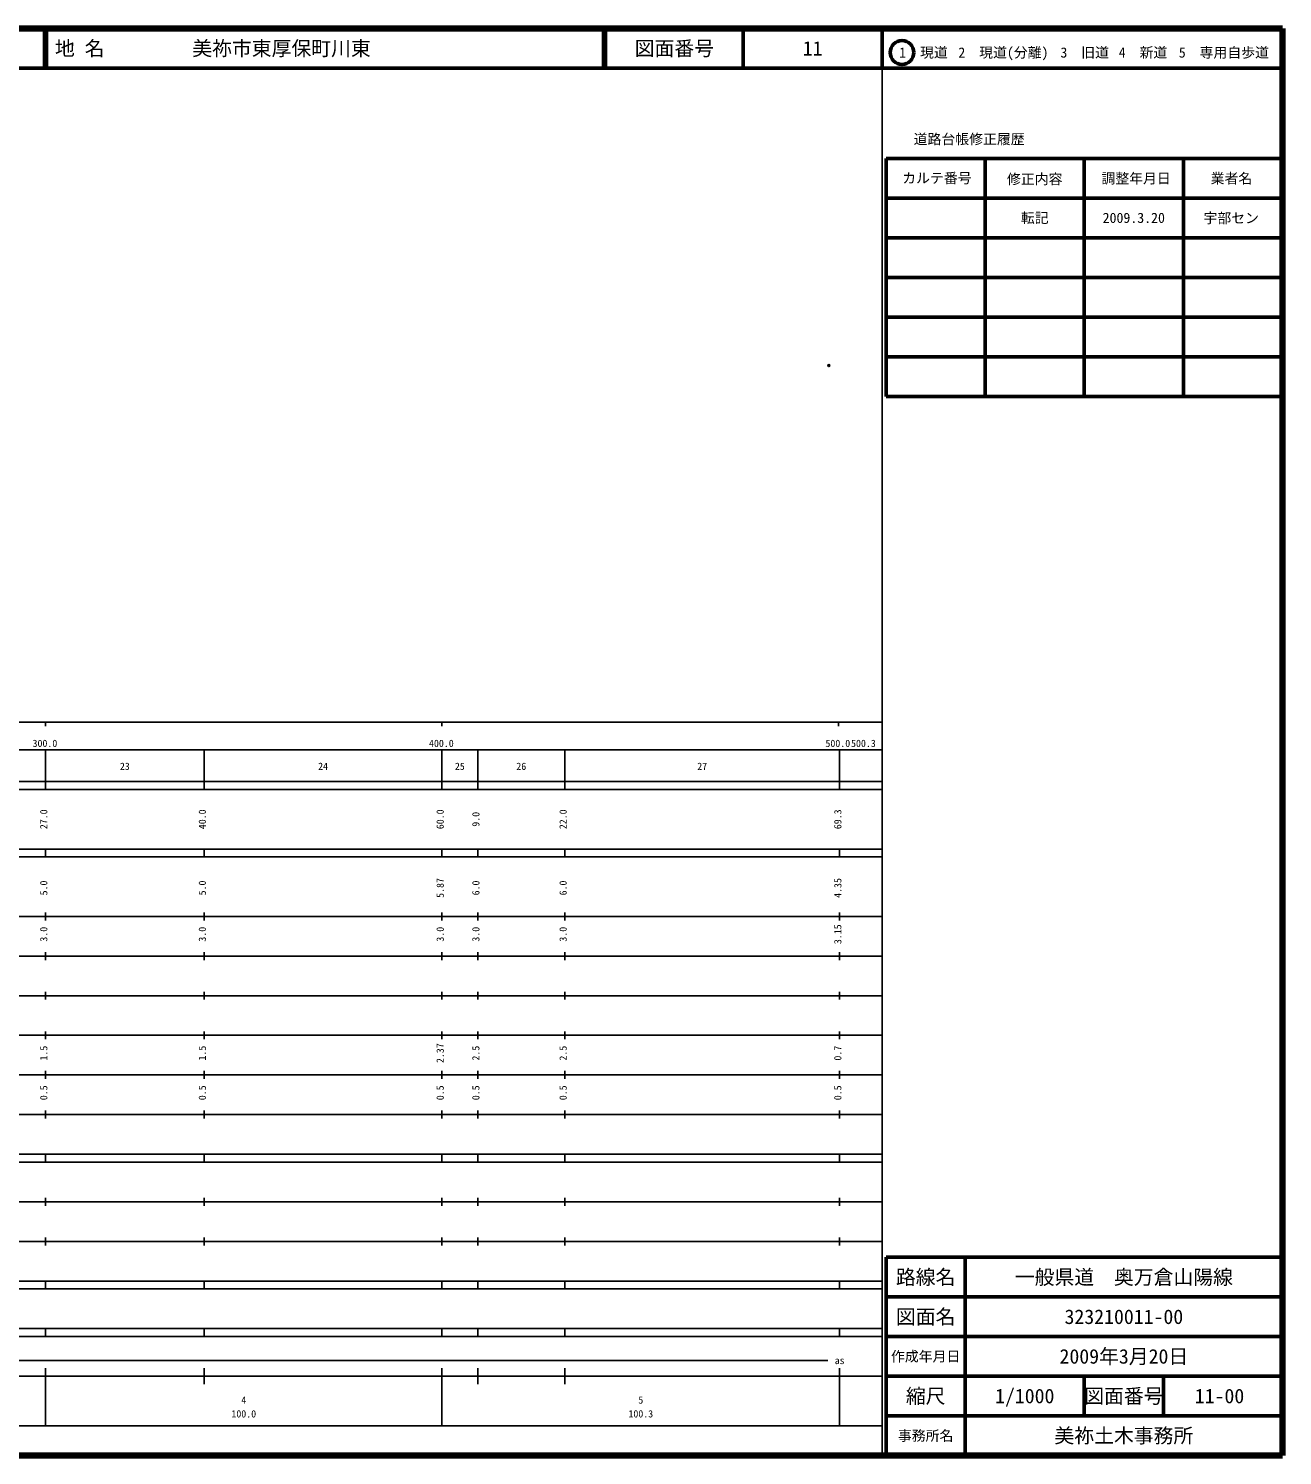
# Model space of a CAD drawing. Units: millimetres on the paper. Extents: x 40 to 680, y 20 to 380.
# Drawn here: x 363.7 to 680, y 20 to 380 of the extents above; entities that cross this region are included whole.
import ezdxf
from ezdxf.enums import TextEntityAlignment as Align

# ---------------------------------------------------------------- set-up
doc = ezdxf.new("R2010")
doc.units = ezdxf.units.MM
doc.header["$PDMODE"] = 32
doc.header["$PDSIZE"] = 0.5
doc.layers.add('M-OTRS', color=6, linetype='Continuous')
doc.layers.add('M-TTL-TXT', color=7, linetype='Continuous')
for name, color, linetype, lineweight in [('M-TTL', 2, 'Continuous', 140), ('M-TTL-BAND', 7, 'Continuous', 25), ('M-TTL-FRAM', 2, 'Continuous', 50), ('M-TTL-LINE', 7, 'Continuous', 50)]:
    doc.layers.add(name, color=color, linetype=linetype, lineweight=lineweight)
doc.styles.add('ＭＳ ゴシック', font='')
doc.styles.get('ＭＳ ゴシック').set_extended_font_data('MS Gothic')

msp = doc.modelspace()

# ---------------------------------------------------------------- linework, layer by layer
at = {"layer": 'M-OTRS'}
msp.add_point((565.6, 294.983), dxfattribs=at)
at = {"layer": 'M-TTL'}
for p, q in [((680, 380), (40, 380)), ((680, 20), (680, 380)), ((40, 20), (680, 20))]:
    msp.add_line(p, q, dxfattribs=at)
at = {"layer": 'M-TTL-BAND'}
for p, q in [((579, 20), (579, 370)), ((40, 205), (579, 205)), ((368, 205), (368, 204)), ((468, 205), (468, 204)), ((568, 205), (568, 204)), ((68, 198), (579, 198)), ((368, 188), (368, 198)), ((408, 188), (408, 198)), ((468, 188), (468, 198)), ((477, 188), (477, 198)), ((499, 188), (499, 198)), ((568.3, 188), (568.3, 198)), ((40, 190), (579, 190)), ((40, 188), (579, 188)), ((40, 173), (579, 173)), ((368, 171), (368, 173)), ((408, 171), (408, 173)), ((468, 171), (468, 173)), ((477, 171), (477, 173)), ((499, 171), (499, 173)), ((568.3, 171), (568.3, 173)), ((40, 171), (579, 171)), ((40, 156), (579, 156)), ((368, 155), (368, 157)), ((408, 155), (408, 157)), ((468, 155), (468, 157)), ((477, 155), (477, 157)), ((499, 155), (499, 157)), ((568.3, 155), (568.3, 157)), ((46, 146), (579, 146)), ((368, 145), (368, 147)), ((408, 145), (408, 147)), ((468, 145), (468, 147)), ((477, 145), (477, 147)), ((499, 145), (499, 147)), ((568.3, 145), (568.3, 147)), ((368, 135), (368, 137)), ((408, 135), (408, 137)), ((468, 135), (468, 137)), ((477, 135), (477, 137)), ((499, 135), (499, 137)), ((568.3, 135), (568.3, 137)), ((52, 136), (579, 136)), ((46, 126), (579, 126)), ((368, 125), (368, 127)), ((408, 125), (408, 127)), ((468, 125), (468, 127)), ((477, 125), (477, 127)), ((499, 125), (499, 127)), ((568.3, 125), (568.3, 127)), ((52, 116), (579, 116)), ((368, 115), (368, 117)), ((408, 115), (408, 117)), ((468, 115), (468, 117)), ((477, 115), (477, 117)), ((499, 115), (499, 117)), ((568.3, 115), (568.3, 117)), ((46, 106), (579, 106)), ((368, 105), (368, 107)), ((408, 105), (408, 107)), ((468, 105), (468, 107)), ((477, 105), (477, 107)), ((499, 105), (499, 107)), ((568.3, 105), (568.3, 107)), ((40, 96), (579, 96)), ((40, 94), (579, 94)), ((368, 94), (368, 96)), ((408, 94), (408, 96)), ((468, 94), (468, 96)), ((477, 94), (477, 96)), ((499, 94), (499, 96)), ((568.3, 94), (568.3, 96)), ((49, 84), (579, 84)), ((368, 83), (368, 85)), ((408, 83), (408, 85)), ((468, 83), (468, 85)), ((477, 83), (477, 85)), ((499, 83), (499, 85)), ((568.3, 83), (568.3, 85)), ((40, 74), (579, 74)), ((368, 73), (368, 75)), ((408, 73), (408, 75)), ((468, 73), (468, 75)), ((477, 73), (477, 75)), ((499, 73), (499, 75)), ((568.3, 73), (568.3, 75)), ((40, 64), (579, 64)), ((40, 62), (579, 62)), ((368, 62), (368, 64)), ((408, 62), (408, 64)), ((468, 62), (468, 64)), ((477, 62), (477, 64)), ((499, 62), (499, 64)), ((568.3, 62), (568.3, 64)), ((40, 52), (579, 52)), ((368, 50), (368, 52)), ((408, 50), (408, 52)), ((468, 50), (468, 52)), ((477, 50), (477, 52)), ((499, 50), (499, 52)), ((568.3, 50), (568.3, 52)), ((40, 50), (579, 50)), ((71, 44), (565.3, 44)), ((40, 40), (579, 40)), ((368, 27.5), (368, 42)), ((408, 38), (408, 42)), ((468, 27.5), (468, 42)), ((477, 38), (477, 42)), ((499, 38), (499, 42)), ((568.3, 27.5), (568.3, 42)), ((68, 27.5), (579, 27.5))]:
    msp.add_line(p, q, dxfattribs=at)
at = {"layer": 'M-TTL-FRAM'}
for p, q in [((580, 347.197), (580, 287.197)), ((580, 347.197), (680, 347.197)), ((580, 287.197), (680, 287.197)), ((680, 70), (580, 70)), ((580, 70), (580, 20))]:
    msp.add_line(p, q, dxfattribs=at)
at = {"layer": 'M-TTL-LINE'}
for p, q in [((367.75, 380), (367.75, 370)), ((368.25, 380), (368.25, 370)), ((508.747, 380), (508.747, 370)), ((509.247, 380), (509.247, 370)), ((543.997, 380), (543.997, 370)), ((579, 380), (579, 370)), ((40, 370), (680, 370)), ((605, 347.197), (605, 287.197)), ((630, 347.197), (630, 287.197)), ((655, 347.197), (655, 287.197)), ((580, 337.197), (680, 337.197)), ((580, 327.197), (680, 327.197)), ((580, 317.197), (680, 317.197)), ((580, 307.197), (680, 307.197)), ((580, 297.197), (680, 297.197)), ((600, 70), (600, 20)), ((680, 60), (580, 60)), ((680, 50), (580, 50)), ((680, 40), (580, 40)), ((630, 40), (630, 30)), ((650, 40), (650, 30)), ((680, 30), (580, 30))]:
    msp.add_line(p, q, dxfattribs=at)
msp.add_circle((584.031, 373.958), 3, dxfattribs=at)

# ---------------------------------------------------------------- texts
at = {"layer": 'M-TTL-BAND', "style": 'ＭＳ ゴシック'}
for s, p in [('300.0', (367.844, 198.195)), ('400.0', (467.844, 198.195)), ('500.0', (567.844, 198.195)), ('500.3', (574.3, 198.195)), ('23', (388, 192.405)), ('24', (438, 192.405)), ('25', (472.5, 192.405)), ('26', (488, 192.405)), ('27', (533.65, 192.405)), ('as', (568.3, 42.5)), ('4', (418, 32.523)), ('5', (518.15, 32.523)), ('100.0', (418, 29.033)), ('100.3', (518.15, 29.033))]:
    msp.add_text(s, height=1.833, dxfattribs=at).set_placement(p, align=Align.BOTTOM_CENTER)
for s, p in [('27.0', (369, 180.5)), ('40.0', (409, 180.5)), ('60.0', (469, 180.5)), ('9.0', (478, 180.5)), ('22.0', (500, 180.5)), ('69.3', (569.3, 180.5)), ('5.0', (369, 163.174)), ('5.0', (409, 163.174)), ('5.87', (469, 163.174)), ('6.0', (478, 163.174)), ('6.0', (500, 163.174)), ('4.35', (569.3, 163.174)), ('3.0', (369, 151.5)), ('3.0', (409, 151.5)), ('3.0', (469, 151.5)), ('3.0', (478, 151.5)), ('3.0', (500, 151.5)), ('3.15', (569.3, 151.5)), ('1.5', (369, 121.5)), ('1.5', (409, 121.5)), ('2.37', (469, 121.5)), ('2.5', (478, 121.5)), ('2.5', (500, 121.5)), ('0.7', (569.3, 121.5)), ('0.5', (369, 111.5)), ('0.5', (409, 111.5)), ('0.5', (469, 111.5)), ('0.5', (478, 111.5)), ('0.5', (500, 111.5)), ('0.5', (569.3, 111.5))]:
    msp.add_text(s, height=1.833, rotation=90, dxfattribs=at).set_placement(p, align=Align.BOTTOM_CENTER)
at = {"layer": 'M-TTL-TXT', "style": 'ＭＳ ゴシック'}
for s, p in [('地 名', (370.38, 375)), ('美祢市東厚保町川東', (405.024, 375))]:
    msp.add_text(s, height=3.666, dxfattribs=at).set_placement(p, align=Align.MIDDLE_LEFT)
for s, height, p in [('図面番号', 3.666, (526.622, 375)), ('11', 3.666, (561.497, 375)), ('1\u3000現道', 2.566, (589.448, 373.958)), ('2\u3000現道(分離)', 2.566, (609.619, 373.958)), ('3\u3000旧道', 2.566, (630.121, 373.958)), ('4\u3000新道', 2.566, (644.824, 373.958)), ('5\u3000専用自歩道', 2.566, (665.228, 373.958)), ('道路台帳修正履歴', 2.566, (600.968, 352.113)), ('カルテ番号', 2.566, (592.839, 342.277)), ('修正内容', 2.566, (617.509, 342.023)), ('調整年月日', 2.566, (643.089, 342.197)), ('業者名', 2.566, (667.134, 342.197)), ('転記', 2.566, (617.5, 332.245)), ('2009.3.20', 2.566, (642.5, 332.245)), ('宇部セン', 2.566, (667.077, 332.189)), ('路線名', 3.666, (590, 65)), ('路線名', 3.666, (590, 65)), ('一般県道\u3000奥万倉山陽線', 3.666, (640, 65)), ('図面名', 3.666, (590, 55)), ('図面名', 3.666, (590, 55)), ('323210011-00', 3.666, (640, 55)), ('2009年3月20日', 3.666, (640, 45)), ('作成年月日', 2.566, (590, 45)), ('作成年月日', 2.566, (590, 45)), ('縮尺', 3.666, (590, 35)), ('縮尺', 3.666, (590, 35)), ('1/1000', 3.666, (615, 35)), ('図面番号', 3.666, (640, 35)), ('図面番号', 3.666, (640, 35)), ('11-00', 3.666, (664.125, 35)), ('事務所名', 2.566, (590, 25)), ('事務所名', 2.566, (590, 25)), ('美祢土木事務所', 3.666, (640, 25))]:
    msp.add_text(s, height=height, dxfattribs=at).set_placement(p, align=Align.MIDDLE_CENTER)

doc.saveas('drawing.dxf')
